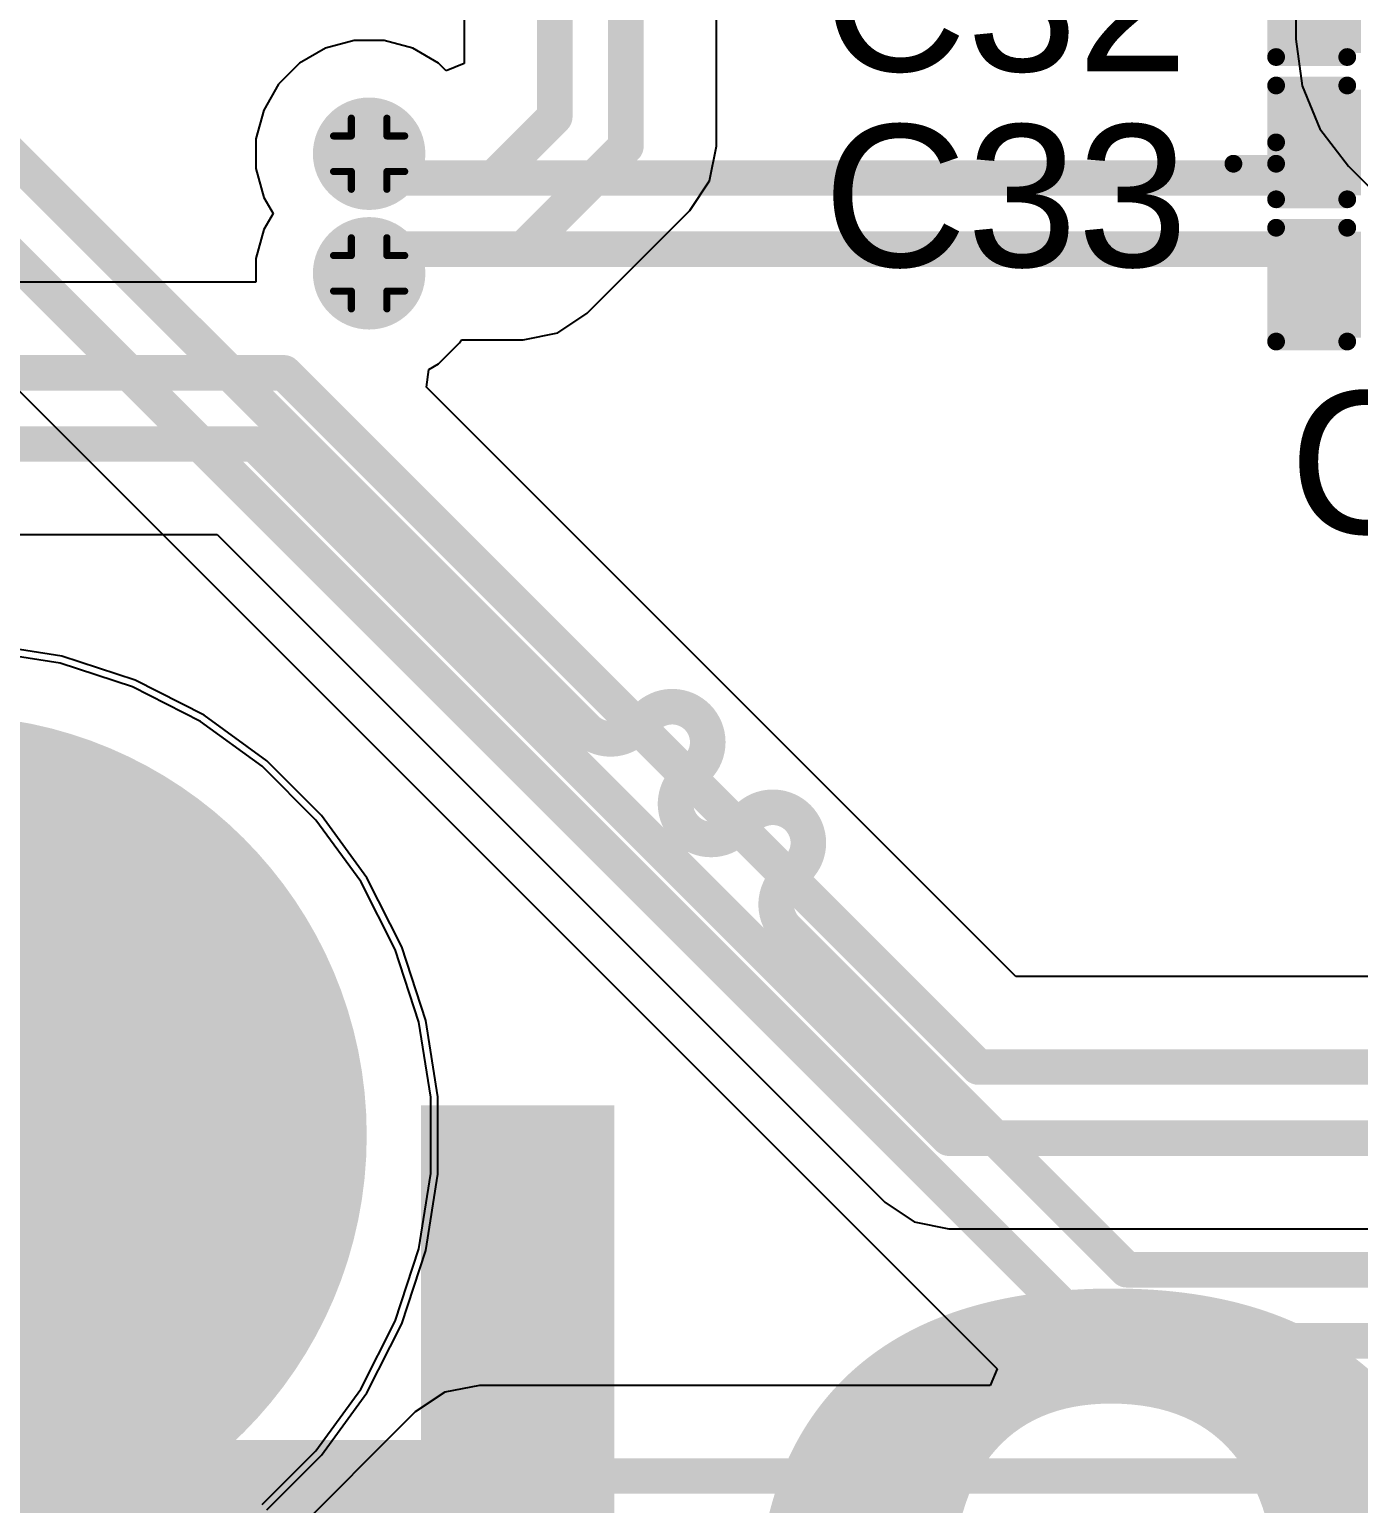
# Model space of a CAD drawing. Header units: inches. Extents: x -60 to 307, y -25 to 134.
# Drawn here: x 7.33 to 16.82, y 3.49 to 14.01 of the extents above; entities that cross this region are included whole.
import ezdxf

# ---------------------------------------------------------------- set-up
doc = ezdxf.new("R2010")
doc.units = ezdxf.units.IN
for name, color, linetype in [('BOARD OUTLINE', 216, 'Continuous'), ('Bottom Layer', 5, 'Continuous'), ('Bottom Overlay', 54, 'Continuous'), ('Bottom Solder', 6, 'Continuous'), ('Drill Drawing', 1, 'Continuous'), ('Pad Holes', 156, 'Continuous'), ('Top Layer', 1, 'Continuous'), ('Top Overlay', 2, 'Continuous'), ('Top Paste', 8, 'Continuous'), ('Top Solder', 216, 'Continuous'), ('Via Holes', 16, 'Continuous')]:
    doc.layers.add(name, color=color, linetype=linetype)
doc.styles.add('Arial', font='', dxfattribs={"height": 0.2})
doc.styles.add('Arial Black_Bold', font='', dxfattribs={"height": 0.2})
doc.styles.get('Arial').set_extended_font_data('Arial')
doc.styles.get('Arial Black_Bold').set_extended_font_data('Arial Black', bold=True)

# ---------------------------------------------------------------- blocks, each defined once
blk = doc.blocks.new('C___0402_44')
at = {"layer": 'Top Layer'}
for points in [[(-0.6985, -0.3175), (-0.6985, 0.3175), (-0.2412999999999999, 0.3175), (-0.2413, -0.3175)], [(0.2412999999999999, -0.3175), (0.2413, 0.3175), (0.6985, 0.3175), (0.6985, -0.3175)]]:
    blk.add_hatch(color=1, dxfattribs=at).paths.add_polyline_path(points)
at = {"layer": 'Top Paste'}
for points in [[(-0.6985, -0.3175), (-0.6985, 0.3175), (-0.2412999999999999, 0.3175), (-0.2413, -0.3175)], [(0.2412999999999999, -0.3175), (0.2413, 0.3175), (0.6985, 0.3175), (0.6985, -0.3175)]]:
    blk.add_hatch(color=8, dxfattribs=at).paths.add_polyline_path(points)
at = {"layer": 'Top Solder'}
for points in [[(-0.7584998799999999, -0.37749988), (-0.7584998799999999, 0.37749988), (-0.18130012, 0.37749988), (-0.18130012, -0.37749988)], [(0.18130012, -0.37749988), (0.18130012, 0.37749988), (0.7584998799999999, 0.37749988), (0.7584998799999999, -0.37749988)]]:
    blk.add_hatch(color=216, dxfattribs=at).paths.add_polyline_path(points)
at = {"layer": 'Top Overlay'}
for points in [[(-0.7874, -0.4064, 0.127, 0.127, 0), (-0.7874, 0.4064, 0.127, 0.127, 0)], [(-0.7874, 0.4064, 0.127, 0.127, 0), (-0.2794, 0.4064, 0.127, 0.127, 0)], [(0.2794, 0.4064, 0.127, 0.127, 0), (0.7874, 0.4064, 0.127, 0.127, 0)], [(0.7874, -0.4064, 0.127, 0.127, 0), (0.7874, 0.4064, 0.127, 0.127, 0)], [(-0.7874, -0.4064, 0.127, 0.127, 0), (-0.2794, -0.4064, 0.127, 0.127, 0)], [(0.2794, -0.4064, 0.127, 0.127, 0), (0.7874, -0.4064, 0.127, 0.127, 0)]]:
    blk.add_lwpolyline(points, format="xyseb", dxfattribs=at)
for points in [[(-0.8191499999999999, 0.4064, 0.0635, 0.0635, 1), (-0.7556499999999999, 0.4064, 0.0635, 0.0635, 1)], [(-0.8191499999999999, 0.4064, 0.0635, 0.0635, 1), (-0.7556499999999999, 0.4064, 0.0635, 0.0635, 1)], [(-0.31115, 0.4064, 0.0635, 0.0635, 1), (-0.24765, 0.4064, 0.0635, 0.0635, 1)], [(0.24765, 0.4064, 0.0635, 0.0635, 1), (0.31115, 0.4064, 0.0635, 0.0635, 1)], [(0.7556499999999999, 0.4064, 0.0635, 0.0635, 1), (0.8191499999999999, 0.4064, 0.0635, 0.0635, 1)], [(0.7556499999999999, 0.4064, 0.0635, 0.0635, 1), (0.8191499999999999, 0.4064, 0.0635, 0.0635, 1)], [(-0.8191499999999999, -0.4064, 0.0635, 0.0635, 1), (-0.7556499999999999, -0.4064, 0.0635, 0.0635, 1)], [(-0.8191499999999999, -0.4064, 0.0635, 0.0635, 1), (-0.7556499999999999, -0.4064, 0.0635, 0.0635, 1)], [(-0.31115, -0.4064, 0.0635, 0.0635, 1), (-0.24765, -0.4064, 0.0635, 0.0635, 1)], [(0.24765, -0.4064, 0.0635, 0.0635, 1), (0.31115, -0.4064, 0.0635, 0.0635, 1)], [(0.7556499999999999, -0.4064, 0.0635, 0.0635, 1), (0.8191499999999999, -0.4064, 0.0635, 0.0635, 1)], [(0.7556499999999999, -0.4064, 0.0635, 0.0635, 1), (0.8191499999999999, -0.4064, 0.0635, 0.0635, 1)]]:
    blk.add_lwpolyline(points, format="xyseb", close=True, dxfattribs=at)
blk = doc.blocks.new('C___0402_45')
at = {"layer": 'Top Layer'}
for points in [[(-0.6985, -0.3175), (-0.6985, 0.3175), (-0.2412999999999999, 0.3175), (-0.2413, -0.3175)], [(0.2412999999999999, -0.3175), (0.2413, 0.3175), (0.6985, 0.3175), (0.6985, -0.3175)]]:
    blk.add_hatch(color=1, dxfattribs=at).paths.add_polyline_path(points)
at = {"layer": 'Top Paste'}
for points in [[(-0.6985, -0.3175), (-0.6985, 0.3175), (-0.2412999999999999, 0.3175), (-0.2413, -0.3175)], [(0.2412999999999999, -0.3175), (0.2413, 0.3175), (0.6985, 0.3175), (0.6985, -0.3175)]]:
    blk.add_hatch(color=8, dxfattribs=at).paths.add_polyline_path(points)
at = {"layer": 'Top Solder'}
for points in [[(-0.7584998799999999, -0.37749988), (-0.7584998799999999, 0.37749988), (-0.18130012, 0.37749988), (-0.18130012, -0.37749988)], [(0.18130012, -0.37749988), (0.18130012, 0.37749988), (0.7584998799999999, 0.37749988), (0.7584998799999999, -0.37749988)]]:
    blk.add_hatch(color=216, dxfattribs=at).paths.add_polyline_path(points)
at = {"layer": 'Top Overlay'}
for points in [[(-0.7874, -0.4064, 0.127, 0.127, 0), (-0.7874, 0.4064, 0.127, 0.127, 0)], [(-0.7874, 0.4064, 0.127, 0.127, 0), (-0.2794, 0.4064, 0.127, 0.127, 0)], [(0.2794, 0.4064, 0.127, 0.127, 0), (0.7874, 0.4064, 0.127, 0.127, 0)], [(0.7874, -0.4064, 0.127, 0.127, 0), (0.7874, 0.4064, 0.127, 0.127, 0)], [(-0.7874, -0.4064, 0.127, 0.127, 0), (-0.2794, -0.4064, 0.127, 0.127, 0)], [(0.2794, -0.4064, 0.127, 0.127, 0), (0.7874, -0.4064, 0.127, 0.127, 0)]]:
    blk.add_lwpolyline(points, format="xyseb", dxfattribs=at)
for points in [[(-0.8191499999999999, 0.4064, 0.0635, 0.0635, 1), (-0.7556499999999999, 0.4064, 0.0635, 0.0635, 1)], [(-0.8191499999999999, 0.4064, 0.0635, 0.0635, 1), (-0.7556499999999999, 0.4064, 0.0635, 0.0635, 1)], [(-0.31115, 0.4064, 0.0635, 0.0635, 1), (-0.24765, 0.4064, 0.0635, 0.0635, 1)], [(0.24765, 0.4064, 0.0635, 0.0635, 1), (0.31115, 0.4064, 0.0635, 0.0635, 1)], [(0.7556499999999999, 0.4064, 0.0635, 0.0635, 1), (0.8191499999999999, 0.4064, 0.0635, 0.0635, 1)], [(0.7556499999999999, 0.4064, 0.0635, 0.0635, 1), (0.8191499999999999, 0.4064, 0.0635, 0.0635, 1)], [(-0.8191499999999999, -0.4064, 0.0635, 0.0635, 1), (-0.7556499999999999, -0.4064, 0.0635, 0.0635, 1)], [(-0.8191499999999999, -0.4064, 0.0635, 0.0635, 1), (-0.7556499999999999, -0.4064, 0.0635, 0.0635, 1)], [(-0.31115, -0.4064, 0.0635, 0.0635, 1), (-0.24765, -0.4064, 0.0635, 0.0635, 1)], [(0.24765, -0.4064, 0.0635, 0.0635, 1), (0.31115, -0.4064, 0.0635, 0.0635, 1)], [(0.7556499999999999, -0.4064, 0.0635, 0.0635, 1), (0.8191499999999999, -0.4064, 0.0635, 0.0635, 1)], [(0.7556499999999999, -0.4064, 0.0635, 0.0635, 1), (0.8191499999999999, -0.4064, 0.0635, 0.0635, 1)]]:
    blk.add_lwpolyline(points, format="xyseb", close=True, dxfattribs=at)
blk = doc.blocks.new('C___0402_46')
at = {"layer": 'Top Layer'}
for points in [[(-0.6985, -0.3175), (-0.6985, 0.3175), (-0.2412999999999999, 0.3175), (-0.2413, -0.3175)], [(0.2412999999999999, -0.3175), (0.2413, 0.3175), (0.6985, 0.3175), (0.6985, -0.3175)]]:
    blk.add_hatch(color=1, dxfattribs=at).paths.add_polyline_path(points)
at = {"layer": 'Top Paste'}
for points in [[(-0.6985, -0.3175), (-0.6985, 0.3175), (-0.2412999999999999, 0.3175), (-0.2413, -0.3175)], [(0.2412999999999999, -0.3175), (0.2413, 0.3175), (0.6985, 0.3175), (0.6985, -0.3175)]]:
    blk.add_hatch(color=8, dxfattribs=at).paths.add_polyline_path(points)
at = {"layer": 'Top Solder'}
for points in [[(-0.7584998799999999, -0.37749988), (-0.7584998799999999, 0.37749988), (-0.18130012, 0.37749988), (-0.18130012, -0.37749988)], [(0.18130012, -0.37749988), (0.18130012, 0.37749988), (0.7584998799999999, 0.37749988), (0.7584998799999999, -0.37749988)]]:
    blk.add_hatch(color=216, dxfattribs=at).paths.add_polyline_path(points)
at = {"layer": 'Top Overlay'}
for points in [[(-0.7874, -0.4064, 0.127, 0.127, 0), (-0.7874, 0.4064, 0.127, 0.127, 0)], [(-0.7874, 0.4064, 0.127, 0.127, 0), (-0.2794, 0.4064, 0.127, 0.127, 0)], [(0.2794, 0.4064, 0.127, 0.127, 0), (0.7874, 0.4064, 0.127, 0.127, 0)], [(0.7874, -0.4064, 0.127, 0.127, 0), (0.7874, 0.4064, 0.127, 0.127, 0)], [(-0.7874, -0.4064, 0.127, 0.127, 0), (-0.2794, -0.4064, 0.127, 0.127, 0)], [(0.2794, -0.4064, 0.127, 0.127, 0), (0.7874, -0.4064, 0.127, 0.127, 0)]]:
    blk.add_lwpolyline(points, format="xyseb", dxfattribs=at)
for points in [[(-0.8191499999999999, 0.4064, 0.0635, 0.0635, 1), (-0.7556499999999999, 0.4064, 0.0635, 0.0635, 1)], [(-0.8191499999999999, 0.4064, 0.0635, 0.0635, 1), (-0.7556499999999999, 0.4064, 0.0635, 0.0635, 1)], [(-0.31115, 0.4064, 0.0635, 0.0635, 1), (-0.24765, 0.4064, 0.0635, 0.0635, 1)], [(0.24765, 0.4064, 0.0635, 0.0635, 1), (0.31115, 0.4064, 0.0635, 0.0635, 1)], [(0.7556499999999999, 0.4064, 0.0635, 0.0635, 1), (0.8191499999999999, 0.4064, 0.0635, 0.0635, 1)], [(0.7556499999999999, 0.4064, 0.0635, 0.0635, 1), (0.8191499999999999, 0.4064, 0.0635, 0.0635, 1)], [(-0.8191499999999999, -0.4064, 0.0635, 0.0635, 1), (-0.7556499999999999, -0.4064, 0.0635, 0.0635, 1)], [(-0.8191499999999999, -0.4064, 0.0635, 0.0635, 1), (-0.7556499999999999, -0.4064, 0.0635, 0.0635, 1)], [(-0.31115, -0.4064, 0.0635, 0.0635, 1), (-0.24765, -0.4064, 0.0635, 0.0635, 1)], [(0.24765, -0.4064, 0.0635, 0.0635, 1), (0.31115, -0.4064, 0.0635, 0.0635, 1)], [(0.7556499999999999, -0.4064, 0.0635, 0.0635, 1), (0.8191499999999999, -0.4064, 0.0635, 0.0635, 1)], [(0.7556499999999999, -0.4064, 0.0635, 0.0635, 1), (0.8191499999999999, -0.4064, 0.0635, 0.0635, 1)]]:
    blk.add_lwpolyline(points, format="xyseb", close=True, dxfattribs=at)

msp = doc.modelspace()

# ---------------------------------------------------------------- hatches: boundary and pattern name
at = {"layer": 'Bottom Layer'}
h = msp.add_hatch(color=5, dxfattribs=at)
edge = h.paths.add_edge_path()
edge.add_arc((9.7536, 13.1269994), 0.2999994, 0, 360)
h = msp.add_hatch(color=5, dxfattribs=at)
edge = h.paths.add_edge_path()
edge.add_arc((9.7536, 12.2730006), 0.2999994, 0, 360)
at = {"layer": 'Bottom Solder'}
h = msp.add_hatch(color=6, dxfattribs=at)
edge = h.paths.add_edge_path()
edge.add_arc((9.7536, 13.1269994), 0.4015993999999999, 0, 360)
h = msp.add_hatch(color=6, dxfattribs=at)
edge = h.paths.add_edge_path()
edge.add_arc((9.7536, 12.2730006), 0.4015993999999999, 0, 360)
at = {"layer": 'Pad Holes'}
h = msp.add_hatch(color=7, dxfattribs=at)
edge = h.paths.add_edge_path()
edge.add_arc((6.736661659999999, 6.1161422), 2.99999908, 0, 360)
at = {"layer": 'Top Layer'}
h = msp.add_hatch(color=1, dxfattribs=at)
edge = h.paths.add_edge_path()
edge.add_arc((9.7536, 13.1269994), 0.2999994, 0, 360)
h = msp.add_hatch(color=1, dxfattribs=at)
edge = h.paths.add_edge_path()
edge.add_arc((9.7536, 12.2730006), 0.2999994, 0, 360)
at = {"layer": 'Top Solder'}
h = msp.add_hatch(color=216, dxfattribs=at)
edge = h.paths.add_edge_path()
edge.add_arc((9.7536, 13.1269994), 0.4015993999999999, 0, 360)
h = msp.add_hatch(color=216, dxfattribs=at)
edge = h.paths.add_edge_path()
edge.add_arc((9.7536, 12.2730006), 0.4015993999999999, 0, 360)
at = {"layer": 'Via Holes'}
h = msp.add_hatch(color=7, dxfattribs=at)
edge = h.paths.add_edge_path()
edge.add_arc((9.7536, 13.1269994), 0.1499997, 0, 360)
h = msp.add_hatch(color=7, dxfattribs=at)
edge = h.paths.add_edge_path()
edge.add_arc((9.7536, 12.2730006), 0.1499997, 0, 360)

# ---------------------------------------------------------------- linework, layer by layer
at = {"layer": 'BOARD OUTLINE'}
msp.add_lwpolyline([(33.88973156, 54.23826084, 0.254, 0.254, -6.230382161824239), (11.98354728, 54.26044266, 0.254, 0.254, 0)], format="xyseb", dxfattribs=at)
at = {"layer": 'Bottom Layer'}
for p, q in [((10.43175968, 17.70512334), (10.43175968, 13.77112816)), ((12.23464152, 13.18018192), (12.23464152, 17.70512334)), ((16.37204244, 17.526), (16.37204244, 13.9446)), ((9.647224799999998, 13.9349988), (9.44172356, 13.87993414)), ((9.8599752, 13.9349988), (9.647224799999998, 13.9349988)), ((10.06547644, 13.87993414), (9.8599752, 13.9349988)), ((16.37204244, 13.9446), (16.4156898, 13.61306396)), ((9.44172356, 13.87993414), (9.25747704, 13.77355894)), ((10.24972296, 13.77355894), (10.06547644, 13.87993414)), ((9.25747704, 13.77355894), (9.10704046, 13.62312236)), ((10.30475968, 13.71852222), (10.24972296, 13.77355894)), ((10.43175968, 13.77112816), (10.30475968, 13.71852222)), ((9.10704046, 13.62312236), (9.000665259999998, 13.43887584)), ((16.4156898, 13.61306396), (16.54365754, 13.30412122)), ((9.000665259999998, 13.43887584), (8.945600599999999, 13.2333746)), ((16.54365754, 13.30412122), (16.74722584, 13.03882584)), ((8.945600599999999, 13.2333746), (8.945600599999999, 13.0206242)), ((12.1853579, 12.93241762), (12.23464152, 13.18018192)), ((8.945600599999999, 13.0206242), (9.000665259999998, 12.81512296)), ((16.74722584, 13.03882584), (18.57602584, 11.21002584)), ((12.0450102, 12.72237232), (12.1853579, 12.93241762)), ((9.000665259999998, 12.81512296), (9.06713198, 12.7)), ((9.06713198, 12.7), (9.000665259999998, 12.58487704)), ((11.31082828, 11.9881904), (12.0450102, 12.72237232)), ((9.000665259999998, 12.58487704), (8.945600599999999, 12.3793758)), ((8.945600599999999, 12.3793758), (8.945600599999999, 12.20924152)), ((8.945600599999999, 12.20924152), (5.12947666, 12.20924152)), ((11.10078298, 11.8478427), (11.31082828, 11.9881904)), ((10.40015954, 11.77687764), (10.41267666, 11.79855908)), ((10.41267666, 11.79855908), (10.85301868, 11.79855908)), ((10.85301868, 11.79855908), (11.10078298, 11.8478427)), ((10.24972296, 11.62644106), (10.40015954, 11.77687764)), ((10.16351536, 11.46032252), (10.1800914, 11.58623794)), ((10.1800914, 11.58623794), (10.24972296, 11.62644106)), ((14.37239696, 7.25144092), (10.16351536, 11.46032252)), ((5.12947666, 10.40635968), (8.66782112, 10.40635968)), ((8.66782112, 10.40635968), (13.4359904, 5.6381904)), ((7.5462257, 9.488213179999999), (7.008748999999999, 9.57334128)), ((8.06376594, 9.32005502), (7.5462257, 9.488213179999999)), ((8.54862908, 9.07300446), (8.06376594, 9.32005502)), ((8.98887712, 8.753147339999998), (8.54862908, 9.07300446)), ((9.373666799999999, 8.36835766), (8.98887712, 8.753147339999998)), ((9.693523919999999, 7.92810962), (9.373666799999999, 8.36835766)), ((9.94057448, 7.44324648), (9.693523919999999, 7.92810962)), ((10.10873264, 6.92570624), (9.94057448, 7.44324648)), ((18.90273842, 7.25144092), (14.37239696, 7.25144092)), ((10.19386074, 6.388229539999999), (10.10873264, 6.92570624)), ((10.19386074, 5.84405486), (10.19386074, 6.388229539999999)), ((10.10873264, 5.30657816), (10.19386074, 5.84405486)), ((13.4359904, 5.6381904), (13.64603316, 5.4978427)), ((13.64603316, 5.4978427), (13.8938, 5.44855908)), ((13.8938, 5.44855908), (27.08175686, 5.44855908)), ((9.94057448, 4.78903792), (10.10873264, 5.30657816)), ((9.693523919999999, 4.304174779999999), (9.94057448, 4.78903792)), ((9.373666799999999, 3.86392674), (9.693523919999999, 4.304174779999999)), ((8.98887712, 3.47913706), (9.373666799999999, 3.86392674))]:
    msp.add_line(p, q, dxfattribs=at)
for points in [[(11.0792006, 13.3906006, 0.254, 0.254, 0), (11.0792006, 18.09757366, 0.254, 0.254, 0)], [(11.5872006, 13.18018192, 0.254, 0.254, 0), (11.5872006, 18.09757366, 0.254, 0.254, 0)], [(10.6426, 12.954, 0.254, 0.254, 0), (11.0792006, 13.3906006, 0.254, 0.254, 0)], [(10.85301868, 12.446, 0.254, 0.254, 0), (11.5872006, 13.18018192, 0.254, 0.254, 0)], [(9.7536, 13.1269994, 0.254, 0.254, 0), (9.9265994, 12.954, 0.254, 0.254, 0)], [(9.9265994, 12.954, 0.254, 0.254, 0), (10.6426, 12.954, 0.254, 0.254, 0)], [(9.7536, 12.2730006, 0.254, 0.254, 0), (9.9265994, 12.446, 0.254, 0.254, 0)], [(9.9265994, 12.446, 0.254, 0.254, 0), (10.85301868, 12.446, 0.254, 0.254, 0)], [(4.6433994, 11.5618006, 0.254, 0.254, 0), (9.14641808, 11.5618006, 0.254, 0.254, 0)], [(9.14641808, 11.5618006, 0.254, 0.254, 0), (14.10421868, 6.604, 0.254, 0.254, 0)], [(4.6433994, 11.0538006, 0.254, 0.254, 0), (8.935999399999998, 11.0538006, 0.254, 0.254, 0)], [(8.935999399999998, 11.0538006, 0.254, 0.254, 0), (13.8938, 6.095999999999999, 0.254, 0.254, 0)], [(14.10421868, 6.604, 0.254, 0.254, 0), (18.76225356, 6.604, 0.254, 0.254, 0)], [(13.8938, 6.095999999999999, 0.254, 0.254, 0), (27.5336, 6.095999999999999, 0.254, 0.254, 0)]]:
    msp.add_lwpolyline(points, format="xyseb", dxfattribs=at)
for points in [[(11.0157006, 13.3906006, 0.127, 0.127, 1), (11.1427006, 13.3906006, 0.127, 0.127, 1)], [(11.0157006, 13.3906006, 0.127, 0.127, 1), (11.1427006, 13.3906006, 0.127, 0.127, 1)], [(11.5237006, 13.18018192, 0.127, 0.127, 1), (11.6507006, 13.18018192, 0.127, 0.127, 1)], [(11.5237006, 13.18018192, 0.127, 0.127, 1), (11.6507006, 13.18018192, 0.127, 0.127, 1)], [(9.6901, 13.1269994, 0.127, 0.127, 1), (9.8171, 13.1269994, 0.127, 0.127, 1)], [(9.8630994, 12.954, 0.127, 0.127, 1), (9.9900994, 12.954, 0.127, 0.127, 1)], [(9.8630994, 12.954, 0.127, 0.127, 1), (9.9900994, 12.954, 0.127, 0.127, 1)], [(10.5791, 12.954, 0.127, 0.127, 1), (10.7061, 12.954, 0.127, 0.127, 1)], [(10.5791, 12.954, 0.127, 0.127, 1), (10.7061, 12.954, 0.127, 0.127, 1)], [(9.8630994, 12.446, 0.127, 0.127, 1), (9.9900994, 12.446, 0.127, 0.127, 1)], [(9.8630994, 12.446, 0.127, 0.127, 1), (9.9900994, 12.446, 0.127, 0.127, 1)], [(10.78951868, 12.446, 0.127, 0.127, 1), (10.91651868, 12.446, 0.127, 0.127, 1)], [(10.78951868, 12.446, 0.127, 0.127, 1), (10.91651868, 12.446, 0.127, 0.127, 1)], [(9.6901, 12.2730006, 0.127, 0.127, 1), (9.8171, 12.2730006, 0.127, 0.127, 1)], [(9.082918079999999, 11.5618006, 0.127, 0.127, 1), (9.20991808, 11.5618006, 0.127, 0.127, 1)], [(9.082918079999999, 11.5618006, 0.127, 0.127, 1), (9.20991808, 11.5618006, 0.127, 0.127, 1)], [(8.872499399999999, 11.0538006, 0.127, 0.127, 1), (8.9994994, 11.0538006, 0.127, 0.127, 1)], [(8.872499399999999, 11.0538006, 0.127, 0.127, 1), (8.9994994, 11.0538006, 0.127, 0.127, 1)], [(14.04071868, 6.604, 0.127, 0.127, 1), (14.16771868, 6.604, 0.127, 0.127, 1)], [(14.04071868, 6.604, 0.127, 0.127, 1), (14.16771868, 6.604, 0.127, 0.127, 1)], [(13.8303, 6.095999999999999, 0.127, 0.127, 1), (13.9573, 6.095999999999999, 0.127, 0.127, 1)], [(13.8303, 6.095999999999999, 0.127, 0.127, 1), (13.9573, 6.095999999999999, 0.127, 0.127, 1)]]:
    msp.add_lwpolyline(points, format="xyseb", close=True, dxfattribs=at)
at = {"layer": 'Drill Drawing'}
for points in [[(9.6266, 13.2539994, 0.0508, 0.0508, 0), (9.6266, 13.3809994, 0.0508, 0.0508, 0)], [(9.6266, 13.3809994, 0.0508, 0.0508, 0), (9.8806, 13.3809994, 0.0508, 0.0508, 0)], [(9.8806, 13.2539994, 0.0508, 0.0508, 0), (9.8806, 13.3809994, 0.0508, 0.0508, 0)], [(9.4996, 12.9999994, 0.0508, 0.0508, 0), (9.4996, 13.2539994, 0.0508, 0.0508, 0)], [(9.4996, 13.2539994, 0.0508, 0.0508, 0), (9.6266, 13.2539994, 0.0508, 0.0508, 0)], [(9.8806, 13.2539994, 0.0508, 0.0508, 0), (10.0076, 13.2539994, 0.0508, 0.0508, 0)], [(10.0076, 12.9999994, 0.0508, 0.0508, 0), (10.0076, 13.2539994, 0.0508, 0.0508, 0)], [(9.4996, 12.9999994, 0.0508, 0.0508, 0), (9.6266, 12.9999994, 0.0508, 0.0508, 0)], [(9.6266, 12.8729994, 0.0508, 0.0508, 0), (9.6266, 12.9999994, 0.0508, 0.0508, 0)], [(9.8806, 12.9999994, 0.0508, 0.0508, 0), (10.0076, 12.9999994, 0.0508, 0.0508, 0)], [(9.8806, 12.8729994, 0.0508, 0.0508, 0), (9.8806, 12.9999994, 0.0508, 0.0508, 0)], [(9.6266, 12.8729994, 0.0508, 0.0508, 0), (9.8806, 12.8729994, 0.0508, 0.0508, 0)], [(9.6266, 12.4000006, 0.0508, 0.0508, 0), (9.6266, 12.5270006, 0.0508, 0.0508, 0)], [(9.6266, 12.5270006, 0.0508, 0.0508, 0), (9.8806, 12.5270006, 0.0508, 0.0508, 0)], [(9.8806, 12.4000006, 0.0508, 0.0508, 0), (9.8806, 12.5270006, 0.0508, 0.0508, 0)], [(9.4996, 12.1460006, 0.0508, 0.0508, 0), (9.4996, 12.4000006, 0.0508, 0.0508, 0)], [(9.4996, 12.4000006, 0.0508, 0.0508, 0), (9.6266, 12.4000006, 0.0508, 0.0508, 0)], [(9.8806, 12.4000006, 0.0508, 0.0508, 0), (10.0076, 12.4000006, 0.0508, 0.0508, 0)], [(10.0076, 12.1460006, 0.0508, 0.0508, 0), (10.0076, 12.4000006, 0.0508, 0.0508, 0)], [(9.4996, 12.1460006, 0.0508, 0.0508, 0), (9.6266, 12.1460006, 0.0508, 0.0508, 0)], [(9.6266, 12.0190006, 0.0508, 0.0508, 0), (9.6266, 12.1460006, 0.0508, 0.0508, 0)], [(9.8806, 12.1460006, 0.0508, 0.0508, 0), (10.0076, 12.1460006, 0.0508, 0.0508, 0)], [(9.8806, 12.0190006, 0.0508, 0.0508, 0), (9.8806, 12.1460006, 0.0508, 0.0508, 0)], [(9.6266, 12.0190006, 0.0508, 0.0508, 0), (9.8806, 12.0190006, 0.0508, 0.0508, 0)]]:
    msp.add_lwpolyline(points, format="xyseb", dxfattribs=at)
for points in [[(9.6139, 13.3809994, 0.0254, 0.0254, 1), (9.6393, 13.3809994, 0.0254, 0.0254, 1)], [(9.6139, 13.3809994, 0.0254, 0.0254, 1), (9.6393, 13.3809994, 0.0254, 0.0254, 1)], [(9.8679, 13.3809994, 0.0254, 0.0254, 1), (9.8933, 13.3809994, 0.0254, 0.0254, 1)], [(9.8679, 13.3809994, 0.0254, 0.0254, 1), (9.8933, 13.3809994, 0.0254, 0.0254, 1)], [(9.486899999999999, 13.2539994, 0.0254, 0.0254, 1), (9.5123, 13.2539994, 0.0254, 0.0254, 1)], [(9.486899999999999, 13.2539994, 0.0254, 0.0254, 1), (9.5123, 13.2539994, 0.0254, 0.0254, 1)], [(9.6139, 13.2539994, 0.0254, 0.0254, 1), (9.6393, 13.2539994, 0.0254, 0.0254, 1)], [(9.6139, 13.2539994, 0.0254, 0.0254, 1), (9.6393, 13.2539994, 0.0254, 0.0254, 1)], [(9.8679, 13.2539994, 0.0254, 0.0254, 1), (9.8933, 13.2539994, 0.0254, 0.0254, 1)], [(9.8679, 13.2539994, 0.0254, 0.0254, 1), (9.8933, 13.2539994, 0.0254, 0.0254, 1)], [(9.9949, 13.2539994, 0.0254, 0.0254, 1), (10.0203, 13.2539994, 0.0254, 0.0254, 1)], [(9.9949, 13.2539994, 0.0254, 0.0254, 1), (10.0203, 13.2539994, 0.0254, 0.0254, 1)], [(9.486899999999999, 12.9999994, 0.0254, 0.0254, 1), (9.5123, 12.9999994, 0.0254, 0.0254, 1)], [(9.486899999999999, 12.9999994, 0.0254, 0.0254, 1), (9.5123, 12.9999994, 0.0254, 0.0254, 1)], [(9.6139, 12.9999994, 0.0254, 0.0254, 1), (9.6393, 12.9999994, 0.0254, 0.0254, 1)], [(9.6139, 12.9999994, 0.0254, 0.0254, 1), (9.6393, 12.9999994, 0.0254, 0.0254, 1)], [(9.8679, 12.9999994, 0.0254, 0.0254, 1), (9.8933, 12.9999994, 0.0254, 0.0254, 1)], [(9.8679, 12.9999994, 0.0254, 0.0254, 1), (9.8933, 12.9999994, 0.0254, 0.0254, 1)], [(9.9949, 12.9999994, 0.0254, 0.0254, 1), (10.0203, 12.9999994, 0.0254, 0.0254, 1)], [(9.9949, 12.9999994, 0.0254, 0.0254, 1), (10.0203, 12.9999994, 0.0254, 0.0254, 1)], [(9.6139, 12.8729994, 0.0254, 0.0254, 1), (9.6393, 12.8729994, 0.0254, 0.0254, 1)], [(9.6139, 12.8729994, 0.0254, 0.0254, 1), (9.6393, 12.8729994, 0.0254, 0.0254, 1)], [(9.8679, 12.8729994, 0.0254, 0.0254, 1), (9.8933, 12.8729994, 0.0254, 0.0254, 1)], [(9.8679, 12.8729994, 0.0254, 0.0254, 1), (9.8933, 12.8729994, 0.0254, 0.0254, 1)], [(9.6139, 12.5270006, 0.0254, 0.0254, 1), (9.6393, 12.5270006, 0.0254, 0.0254, 1)], [(9.6139, 12.5270006, 0.0254, 0.0254, 1), (9.6393, 12.5270006, 0.0254, 0.0254, 1)], [(9.8679, 12.5270006, 0.0254, 0.0254, 1), (9.8933, 12.5270006, 0.0254, 0.0254, 1)], [(9.8679, 12.5270006, 0.0254, 0.0254, 1), (9.8933, 12.5270006, 0.0254, 0.0254, 1)], [(9.486899999999999, 12.4000006, 0.0254, 0.0254, 1), (9.5123, 12.4000006, 0.0254, 0.0254, 1)], [(9.486899999999999, 12.4000006, 0.0254, 0.0254, 1), (9.5123, 12.4000006, 0.0254, 0.0254, 1)], [(9.6139, 12.4000006, 0.0254, 0.0254, 1), (9.6393, 12.4000006, 0.0254, 0.0254, 1)], [(9.6139, 12.4000006, 0.0254, 0.0254, 1), (9.6393, 12.4000006, 0.0254, 0.0254, 1)], [(9.8679, 12.4000006, 0.0254, 0.0254, 1), (9.8933, 12.4000006, 0.0254, 0.0254, 1)], [(9.8679, 12.4000006, 0.0254, 0.0254, 1), (9.8933, 12.4000006, 0.0254, 0.0254, 1)], [(9.9949, 12.4000006, 0.0254, 0.0254, 1), (10.0203, 12.4000006, 0.0254, 0.0254, 1)], [(9.9949, 12.4000006, 0.0254, 0.0254, 1), (10.0203, 12.4000006, 0.0254, 0.0254, 1)], [(9.486899999999999, 12.1460006, 0.0254, 0.0254, 1), (9.5123, 12.1460006, 0.0254, 0.0254, 1)], [(9.486899999999999, 12.1460006, 0.0254, 0.0254, 1), (9.5123, 12.1460006, 0.0254, 0.0254, 1)], [(9.6139, 12.1460006, 0.0254, 0.0254, 1), (9.6393, 12.1460006, 0.0254, 0.0254, 1)], [(9.6139, 12.1460006, 0.0254, 0.0254, 1), (9.6393, 12.1460006, 0.0254, 0.0254, 1)], [(9.8679, 12.1460006, 0.0254, 0.0254, 1), (9.8933, 12.1460006, 0.0254, 0.0254, 1)], [(9.8679, 12.1460006, 0.0254, 0.0254, 1), (9.8933, 12.1460006, 0.0254, 0.0254, 1)], [(9.9949, 12.1460006, 0.0254, 0.0254, 1), (10.0203, 12.1460006, 0.0254, 0.0254, 1)], [(9.9949, 12.1460006, 0.0254, 0.0254, 1), (10.0203, 12.1460006, 0.0254, 0.0254, 1)], [(9.6139, 12.0190006, 0.0254, 0.0254, 1), (9.6393, 12.0190006, 0.0254, 0.0254, 1)], [(9.6139, 12.0190006, 0.0254, 0.0254, 1), (9.6393, 12.0190006, 0.0254, 0.0254, 1)], [(9.8679, 12.0190006, 0.0254, 0.0254, 1), (9.8933, 12.0190006, 0.0254, 0.0254, 1)], [(9.8679, 12.0190006, 0.0254, 0.0254, 1), (9.8933, 12.0190006, 0.0254, 0.0254, 1)]]:
    msp.add_lwpolyline(points, format="xyseb", close=True, dxfattribs=at)
at = {"layer": 'Top Layer'}
for p, q in [((2.79090882, 15.8950533), (14.23818844, 4.447773679999999)), ((7.558120519999999, 9.5377635), (7.01274696, 9.62414128)), ((8.08326552, 9.36713392), (7.558120519999999, 9.5377635)), ((8.57525336, 9.1164537), (8.08326552, 9.36713392)), ((9.02197078, 8.79189504), (8.57525336, 9.1164537)), ((9.412414499999999, 8.40145132), (9.02197078, 8.79189504)), ((9.73697316, 7.9547339), (9.412414499999999, 8.40145132)), ((9.98765338, 7.462746059999999), (9.73697316, 7.9547339)), ((10.15828296, 6.93760106), (9.98765338, 7.462746059999999)), ((10.24466074, 6.3922275), (10.15828296, 6.93760106)), ((10.24466074, 5.8400569), (10.24466074, 6.3922275)), ((10.15828296, 5.29468334), (10.24466074, 5.8400569)), ((9.98765338, 4.76953834), (10.15828296, 5.29468334)), ((9.73697316, 4.277550499999999), (9.98765338, 4.76953834)), ((14.23818844, 4.447773679999999), (14.18958554, 4.33044092)), ((10.541, 4.33044092), (10.2932357, 4.281157299999999)), ((14.18958554, 4.33044092), (10.541, 4.33044092)), ((9.412414499999999, 3.83083308), (9.73697316, 4.277550499999999)), ((10.2932357, 4.281157299999999), (10.0831904, 4.1408096)), ((10.0831904, 4.1408096), (7.4415904, 1.4992096)), ((9.02197078, 3.44038936), (9.412414499999999, 3.83083308))]:
    msp.add_line(p, q, dxfattribs=at)
for points in [[(3.3503997, 16.9696003, 0.254, 0.254, 0), (10.50819336, 9.81180664, 0.254, 0.254, 0)], [(2.8423997, 16.75918162, 0.254, 0.254, 0), (14.95338132, 4.648199999999999, 0.254, 0.254, 0)], [(16.2941, 12.954, 0.254, 0.254, 0), (16.5481, 13.208, 0.254, 0.254, 0)], [(9.7536, 13.1269994, 0.254, 0.254, 0), (9.9265994, 12.954, 0.254, 0.254, 0)], [(9.9265994, 12.954, 0.254, 0.254, 0), (16.2941, 12.954, 0.254, 0.254, 0)], [(9.7536, 12.2730006, 0.254, 0.254, 0), (9.9265994, 12.446, 0.254, 0.254, 0)], [(9.9265994, 12.446, 0.254, 0.254, 0), (16.2941, 12.446, 0.254, 0.254, 0)], [(16.2941, 12.446, 0.254, 0.254, 0), (16.5481, 12.192, 0.254, 0.254, 0)], [(10.50819336, 9.81180664, 0.254, 0.254, 0), (11.29787682, 9.02212318, 0.254, 0.254, 0)], [(11.73833314, 9.103370159999999, 0.254, 0.254, -0.4142197756351199), (12.09754756, 9.103370159999999, 0.254, 0.254, 0)], [(11.6570887, 9.02212318, 0.254, 0.254, 0), (11.73833568, 9.103370159999999, 0.254, 0.254, 0)], [(11.73833314, 9.103370159999999, 0.254, 0.254, 0), (11.73833568, 9.103370159999999, 0.254, 0.254, 0)], [(12.09754248, 9.103370159999999, 0.254, 0.254, 0), (12.09754502, 9.1033727, 0.254, 0.254, 0)], [(12.09754502, 9.1033727, 0.254, 0.254, 0), (12.09754756, 9.103370159999999, 0.254, 0.254, 0)], [(12.09754502, 9.1033727, 0.254, 0.254, -0.4142135623730951), (12.09754502, 8.74416082, 0.254, 0.254, 0)], [(12.09754502, 9.10336762, 0.254, 0.254, 0), (12.09754756, 9.103370159999999, 0.254, 0.254, 0)], [(11.29787428, 9.022120639999999, 0.254, 0.254, 0), (11.29787682, 9.02212318, 0.254, 0.254, 0)], [(11.6570887, 9.02212318, 0.254, 0.254, -0.4142177044959297), (11.29787682, 9.02212318, 0.254, 0.254, 0)], [(12.01629804, 8.66291384, 0.254, 0.254, 0), (12.09754502, 8.74416082, 0.254, 0.254, 0)], [(12.01629804, 8.30370196, 0.254, 0.254, -0.4142156334183508), (12.0162955, 8.66291384, 0.254, 0.254, 0)], [(12.0162955, 8.66291384, 0.254, 0.254, 0), (12.01629804, 8.66291384, 0.254, 0.254, 0)], [(12.45675436, 8.38494894, 0.254, 0.254, -0.4142197756351199), (12.81596878, 8.38494894, 0.254, 0.254, 0)], [(12.37550992, 8.30370196, 0.254, 0.254, -0.4142135623730951), (12.01629804, 8.30370196, 0.254, 0.254, 0)], [(12.37550992, 8.30370196, 0.254, 0.254, 0), (12.4567569, 8.38494894, 0.254, 0.254, 0)], [(12.45675436, 8.38494894, 0.254, 0.254, 0), (12.4567569, 8.38494894, 0.254, 0.254, 0)], [(12.8159637, 8.38494894, 0.254, 0.254, 0), (12.81596624, 8.38495148, 0.254, 0.254, 0)], [(12.81596624, 8.38495148, 0.254, 0.254, 0), (12.81596878, 8.38494894, 0.254, 0.254, 0)], [(12.81596624, 8.38495148, 0.254, 0.254, -0.4142135623730951), (12.81596624, 8.0257396, 0.254, 0.254, 0)], [(12.81596624, 8.3849464, 0.254, 0.254, 0), (12.81596878, 8.38494894, 0.254, 0.254, 0)], [(12.73471926, 7.944492619999999, 0.254, 0.254, 0), (12.81596624, 8.0257396, 0.254, 0.254, 0)], [(12.73471926, 7.585280739999999, 0.254, 0.254, -0.4142177044959298), (12.73471926, 7.944492619999999, 0.254, 0.254, 0)], [(12.73471672, 7.585278199999999, 0.254, 0.254, 0), (12.73471926, 7.585280739999999, 0.254, 0.254, 0)], [(12.73471926, 7.585280739999999, 0.254, 0.254, 0), (13.18374046, 7.13625954, 0.254, 0.254, 0)], [(13.18374046, 7.13625954, 0.254, 0.254, 0), (15.1638, 5.1562, 0.254, 0.254, 0)], [(15.1638, 5.1562, 0.254, 0.254, 0), (18.669, 5.1562, 0.254, 0.254, 0)], [(14.95338132, 4.648199999999999, 0.254, 0.254, 0), (18.87941868, 4.648199999999999, 0.254, 0.254, 0)], [(7.899399999999999, 1.0414, 0.254, 0.254, 0), (10.541, 3.682999999999999, 0.254, 0.254, 0)], [(10.541, 3.682999999999999, 0.254, 0.254, 0), (11.5316, 3.682999999999999, 0.254, 0.254, 0)], [(11.5316, 3.682999999999999, 0.254, 0.254, 0), (20.955, 3.682999999999999, 0.254, 0.254, 0)]]:
    msp.add_lwpolyline(points, format="xyseb", dxfattribs=at)
for points in [[(16.4846, 13.208, 0.127, 0.127, 1), (16.6116, 13.208, 0.127, 0.127, 1)], [(9.6901, 13.1269994, 0.127, 0.127, 1), (9.8171, 13.1269994, 0.127, 0.127, 1)], [(9.8630994, 12.954, 0.127, 0.127, 1), (9.9900994, 12.954, 0.127, 0.127, 1)], [(9.8630994, 12.954, 0.127, 0.127, 1), (9.9900994, 12.954, 0.127, 0.127, 1)], [(16.2306, 12.954, 0.127, 0.127, 1), (16.3576, 12.954, 0.127, 0.127, 1)], [(16.2306, 12.954, 0.127, 0.127, 1), (16.3576, 12.954, 0.127, 0.127, 1)], [(9.8630994, 12.446, 0.127, 0.127, 1), (9.9900994, 12.446, 0.127, 0.127, 1)], [(9.8630994, 12.446, 0.127, 0.127, 1), (9.9900994, 12.446, 0.127, 0.127, 1)], [(16.2306, 12.446, 0.127, 0.127, 1), (16.3576, 12.446, 0.127, 0.127, 1)], [(16.2306, 12.446, 0.127, 0.127, 1), (16.3576, 12.446, 0.127, 0.127, 1)], [(9.6901, 12.2730006, 0.127, 0.127, 1), (9.8171, 12.2730006, 0.127, 0.127, 1)], [(16.4846, 12.192, 0.127, 0.127, 1), (16.6116, 12.192, 0.127, 0.127, 1)], [(10.44469336, 9.81180664, 0.127, 0.127, 1), (10.57169336, 9.81180664, 0.127, 0.127, 1)], [(10.44469336, 9.81180664, 0.127, 0.127, 1), (10.57169336, 9.81180664, 0.127, 0.127, 1)], [(11.67483314, 9.103370159999999, 0.127, 0.127, 1), (11.80183314, 9.103370159999999, 0.127, 0.127, 1)], [(11.67483314, 9.103370159999999, 0.127, 0.127, 1), (11.80183314, 9.103370159999999, 0.127, 0.127, 1)], [(11.67483568, 9.103370159999999, 0.127, 0.127, 1), (11.80183568, 9.103370159999999, 0.127, 0.127, 1)], [(11.67483568, 9.103370159999999, 0.127, 0.127, 1), (11.80183568, 9.103370159999999, 0.127, 0.127, 1)], [(12.03404248, 9.103370159999999, 0.127, 0.127, 1), (12.16104248, 9.103370159999999, 0.127, 0.127, 1)], [(12.03404502, 9.1033727, 0.127, 0.127, 1), (12.16104502, 9.1033727, 0.127, 0.127, 1)], [(12.03404502, 9.1033727, 0.127, 0.127, 1), (12.16104502, 9.1033727, 0.127, 0.127, 1)], [(12.03404502, 9.1033727, 0.127, 0.127, 1), (12.16104502, 9.1033727, 0.127, 0.127, 1)], [(12.03404502, 9.10336762, 0.127, 0.127, 1), (12.16104502, 9.10336762, 0.127, 0.127, 1)], [(12.03404756, 9.103370159999999, 0.127, 0.127, 1), (12.16104756, 9.103370159999999, 0.127, 0.127, 1)], [(12.03404756, 9.103370159999999, 0.127, 0.127, 1), (12.16104756, 9.103370159999999, 0.127, 0.127, 1)], [(12.03404756, 9.103370159999999, 0.127, 0.127, 1), (12.16104756, 9.103370159999999, 0.127, 0.127, 1)], [(11.23437428, 9.022120639999999, 0.127, 0.127, 1), (11.36137428, 9.022120639999999, 0.127, 0.127, 1)], [(11.23437682, 9.02212318, 0.127, 0.127, 1), (11.36137682, 9.02212318, 0.127, 0.127, 1)], [(11.23437682, 9.02212318, 0.127, 0.127, 1), (11.36137682, 9.02212318, 0.127, 0.127, 1)], [(11.23437682, 9.02212318, 0.127, 0.127, 1), (11.36137682, 9.02212318, 0.127, 0.127, 1)], [(11.5935887, 9.02212318, 0.127, 0.127, 1), (11.7205887, 9.02212318, 0.127, 0.127, 1)], [(11.5935887, 9.02212318, 0.127, 0.127, 1), (11.7205887, 9.02212318, 0.127, 0.127, 1)], [(12.03404502, 8.74416082, 0.127, 0.127, 1), (12.16104502, 8.74416082, 0.127, 0.127, 1)], [(12.03404502, 8.74416082, 0.127, 0.127, 1), (12.16104502, 8.74416082, 0.127, 0.127, 1)], [(11.9527955, 8.66291384, 0.127, 0.127, 1), (12.0797955, 8.66291384, 0.127, 0.127, 1)], [(11.9527955, 8.66291384, 0.127, 0.127, 1), (12.0797955, 8.66291384, 0.127, 0.127, 1)], [(11.95279804, 8.66291384, 0.127, 0.127, 1), (12.07979804, 8.66291384, 0.127, 0.127, 1)], [(11.95279804, 8.66291384, 0.127, 0.127, 1), (12.07979804, 8.66291384, 0.127, 0.127, 1)], [(11.95279804, 8.30370196, 0.127, 0.127, 1), (12.07979804, 8.30370196, 0.127, 0.127, 1)], [(11.95279804, 8.30370196, 0.127, 0.127, 1), (12.07979804, 8.30370196, 0.127, 0.127, 1)], [(12.31200992, 8.30370196, 0.127, 0.127, 1), (12.43900992, 8.30370196, 0.127, 0.127, 1)], [(12.31200992, 8.30370196, 0.127, 0.127, 1), (12.43900992, 8.30370196, 0.127, 0.127, 1)], [(12.39325436, 8.38494894, 0.127, 0.127, 1), (12.52025436, 8.38494894, 0.127, 0.127, 1)], [(12.39325436, 8.38494894, 0.127, 0.127, 1), (12.52025436, 8.38494894, 0.127, 0.127, 1)], [(12.3932569, 8.38494894, 0.127, 0.127, 1), (12.5202569, 8.38494894, 0.127, 0.127, 1)], [(12.3932569, 8.38494894, 0.127, 0.127, 1), (12.5202569, 8.38494894, 0.127, 0.127, 1)], [(12.7524637, 8.38494894, 0.127, 0.127, 1), (12.8794637, 8.38494894, 0.127, 0.127, 1)], [(12.75246624, 8.38495148, 0.127, 0.127, 1), (12.87946624, 8.38495148, 0.127, 0.127, 1)], [(12.75246624, 8.38495148, 0.127, 0.127, 1), (12.87946624, 8.38495148, 0.127, 0.127, 1)], [(12.75246624, 8.38495148, 0.127, 0.127, 1), (12.87946624, 8.38495148, 0.127, 0.127, 1)], [(12.75246624, 8.3849464, 0.127, 0.127, 1), (12.87946624, 8.3849464, 0.127, 0.127, 1)], [(12.75246878, 8.38494894, 0.127, 0.127, 1), (12.87946878, 8.38494894, 0.127, 0.127, 1)], [(12.75246878, 8.38494894, 0.127, 0.127, 1), (12.87946878, 8.38494894, 0.127, 0.127, 1)], [(12.75246878, 8.38494894, 0.127, 0.127, 1), (12.87946878, 8.38494894, 0.127, 0.127, 1)], [(12.75246624, 8.0257396, 0.127, 0.127, 1), (12.87946624, 8.0257396, 0.127, 0.127, 1)], [(12.75246624, 8.0257396, 0.127, 0.127, 1), (12.87946624, 8.0257396, 0.127, 0.127, 1)], [(12.67121926, 7.944492619999999, 0.127, 0.127, 1), (12.79821926, 7.944492619999999, 0.127, 0.127, 1)], [(12.67121926, 7.944492619999999, 0.127, 0.127, 1), (12.79821926, 7.944492619999999, 0.127, 0.127, 1)], [(12.67121672, 7.585278199999999, 0.127, 0.127, 1), (12.79821672, 7.585278199999999, 0.127, 0.127, 1)], [(12.67121926, 7.585280739999999, 0.127, 0.127, 1), (12.79821926, 7.585280739999999, 0.127, 0.127, 1)], [(12.67121926, 7.585280739999999, 0.127, 0.127, 1), (12.79821926, 7.585280739999999, 0.127, 0.127, 1)], [(12.67121926, 7.585280739999999, 0.127, 0.127, 1), (12.79821926, 7.585280739999999, 0.127, 0.127, 1)], [(13.12024046, 7.13625954, 0.127, 0.127, 1), (13.24724046, 7.13625954, 0.127, 0.127, 1)], [(13.12024046, 7.13625954, 0.127, 0.127, 1), (13.24724046, 7.13625954, 0.127, 0.127, 1)], [(15.1003, 5.1562, 0.127, 0.127, 1), (15.2273, 5.1562, 0.127, 0.127, 1)], [(15.1003, 5.1562, 0.127, 0.127, 1), (15.2273, 5.1562, 0.127, 0.127, 1)], [(14.88988132, 4.648199999999999, 0.127, 0.127, 1), (15.01688132, 4.648199999999999, 0.127, 0.127, 1)], [(14.88988132, 4.648199999999999, 0.127, 0.127, 1), (15.01688132, 4.648199999999999, 0.127, 0.127, 1)], [(10.4775, 3.682999999999999, 0.127, 0.127, 1), (10.6045, 3.682999999999999, 0.127, 0.127, 1)], [(10.4775, 3.682999999999999, 0.127, 0.127, 1), (10.6045, 3.682999999999999, 0.127, 0.127, 1)], [(11.4681, 3.682999999999999, 0.127, 0.127, 1), (11.5951, 3.682999999999999, 0.127, 0.127, 1)], [(11.4681, 3.682999999999999, 0.127, 0.127, 1), (11.5951, 3.682999999999999, 0.127, 0.127, 1)]]:
    msp.add_lwpolyline(points, format="xyseb", close=True, dxfattribs=at)
at = {"layer": 'Top Overlay'}
for points in [[(16.2306, 13.0556, 0.127, 0.127, 0), (16.2306, 13.208, 0.127, 0.127, 0)], [(15.9258, 13.0556, 0.127, 0.127, 0), (16.2306, 13.0556, 0.127, 0.127, 0)]]:
    msp.add_lwpolyline(points, format="xyseb", dxfattribs=at)
for points in [[(16.19885, 13.208, 0.0635, 0.0635, 1), (16.26235, 13.208, 0.0635, 0.0635, 1)], [(15.89405, 13.0556, 0.0635, 0.0635, 1), (15.95755, 13.0556, 0.0635, 0.0635, 1)], [(16.19885, 13.0556, 0.0635, 0.0635, 1), (16.26235, 13.0556, 0.0635, 0.0635, 1)], [(16.19885, 13.0556, 0.0635, 0.0635, 1), (16.26235, 13.0556, 0.0635, 0.0635, 1)]]:
    msp.add_lwpolyline(points, format="xyseb", close=True, dxfattribs=at)

# ---------------------------------------------------------------- block references
for name, p in [('C___0402_46', (17.018, 14.224)), ('C___0402_45', (17.018, 13.208)), ('C___0402_44', (17.018, 12.192))]:
    msp.add_blockref(name, p)

# ---------------------------------------------------------------- texts
at = {"layer": 'Bottom Overlay', "style": 'Arial Black_Bold', "text_generation_flag": 2}
msp.add_text('RoHS', height=6.000000699999999, rotation=360, dxfattribs=at).set_placement((24.93472534, 0.3295014999999999))
at = {"layer": 'Top Overlay', "style": 'Arial'}
for s, p in [('C32', (12.99677106, 13.7161651)), ('C33', (12.99677106, 12.3191651)), ('C34', (16.32417106, 10.4141651))]:
    msp.add_text(s, height=1.016, dxfattribs=at).set_placement(p)

doc.saveas('drawing.dxf')
